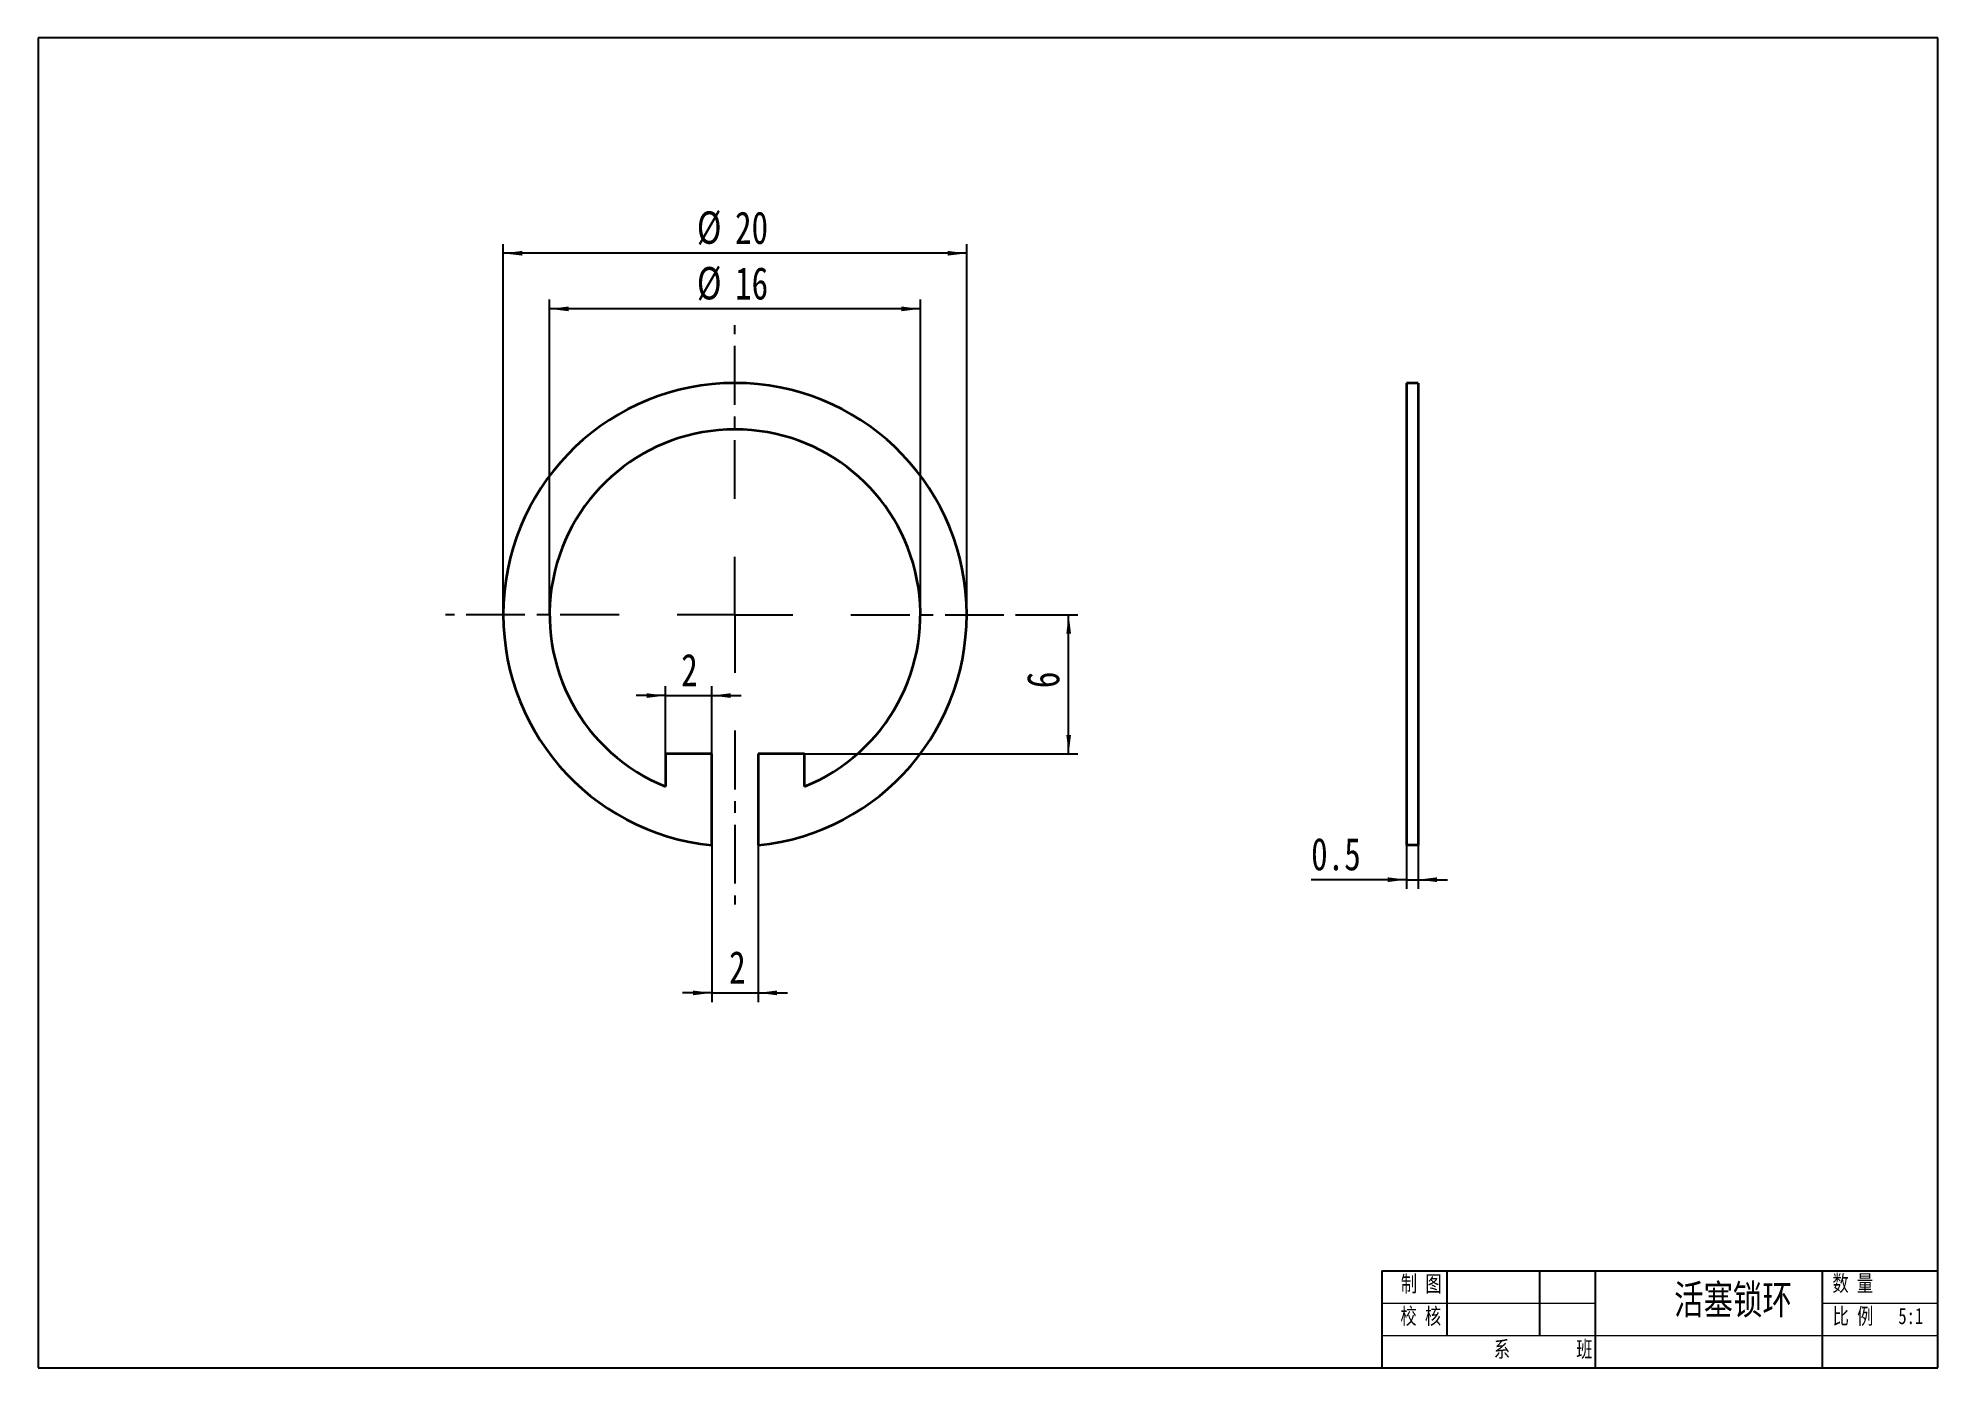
# Model space of a CAD drawing. Header units: millimetres. Extents: x 1 to 83, y 1 to 58.4.
import ezdxf

# ---------------------------------------------------------------- set-up
doc = ezdxf.new("R2010")
doc.units = ezdxf.units.MM
doc.header["$LTSCALE"] = 0.2
doc.linetypes.add('CENTERX2', pattern=[20.32, 12.7, -2.54, 2.54, -2.54])
doc.layers.add('中心线', color=6, linetype='CENTERX2')
doc.layers.add('尺寸', color=7, linetype='Continuous')
doc.layers.add('轮廓', color=4, linetype='Continuous', lineweight=35)
doc.styles.add('SLDTEXTSTYLE0', font='HYSWLONGFANGSONG.TTF', dxfattribs={"bigfont": 'bigfont'})
doc.styles.add('SLDTEXTSTYLE1', font='HYSWLONGFANGSONG.TTF')
doc.dimstyles.new('SLDDIMSTYLE0', dxfattribs={"dimtxt": 1.4, "dimasz": 0.816, "dimexe": 0, "dimexo": 0.0625, "dimgap": 0.35, "dimtad": 2, "dimdec": 1, "dimrnd": 1e-09, "dimzin": 12, "dimdsep": 46, "dimtxsty": 'SLDTEXTSTYLE1', "dimsah": 1, "dimcen": 0.09, "dimadec": 0, "dimazin": 3, "dimtfac": 1, "dimtdec": 1, "dimtofl": 0, "dimtmove": 0, "dimatfit": 3, "dimfxl": 0, "dimfrac": 2, "dimtolj": 1, "dimtzin": 12, "dimarcsym": 0})
doc.dimstyles.new('SLDDIMSTYLE1', dxfattribs={"dimtxt": 1.4, "dimasz": 0.816, "dimexe": 0, "dimexo": 0.0625, "dimgap": 0.35, "dimtad": 2, "dimdec": 1, "dimrnd": 1e-09, "dimzin": 12, "dimdsep": 46, "dimtxsty": 'SLDTEXTSTYLE1', "dimsah": 1, "dimcen": 0.09, "dimadec": 0, "dimazin": 3, "dimtfac": 1, "dimtdec": 1, "dimtmove": 0, "dimatfit": 0, "dimfxl": 0, "dimfrac": 2, "dimtolj": 1, "dimtzin": 12, "dimarcsym": 0})
doc.dimstyles.new('SLDDIMSTYLE2', dxfattribs={"dimtxt": 1.4, "dimasz": 0.816, "dimexe": 0, "dimexo": 0.0625, "dimgap": 0.35, "dimtad": 2, "dimdec": 1, "dimrnd": 1e-09, "dimdsep": 46, "dimtxsty": 'SLDTEXTSTYLE1', "dimsah": 1, "dimcen": 0.09, "dimadec": 0, "dimazin": 2, "dimtfac": 1, "dimtdec": 1, "dimtmove": 0, "dimatfit": 0, "dimfxl": 0, "dimfrac": 2, "dimtolj": 1, "dimtzin": 12, "dimarcsym": 0})

# ---------------------------------------------------------------- blocks, each defined once
blk = doc.blocks.new('_D')
at = {"layer": '尺寸'}
for p, q in [((21.081, 33.509), (21.081, 49.509)), ((41.081, 33.509), (41.081, 49.509)), ((41.081, 49.109), (21.081, 49.109))]:
    blk.add_line(p, q, dxfattribs=at)
for points in [[(21.081, 49.109), (21.897, 49.008), (21.897, 49.211)], [(41.081, 49.109), (40.265, 49.211), (40.265, 49.008)]]:
    blk.add_solid(points, dxfattribs=at)
at = {"layer": '尺寸', "char_height": 1.4, "attachment_point": 1, "rotation": 0, "style": 'SLDTEXTSTYLE1'}
for s, insert in [('%%c', (29.436, 50.92)), ('20', (31.082, 50.914))]:
    blk.add_mtext(s, dxfattribs=dict(at, insert=insert))
blk = doc.blocks.new('_D_1')
at = {"layer": '尺寸'}
for p, q in [((23.081, 33.509), (23.081, 47.109)), ((39.081, 33.509), (39.081, 47.109)), ((39.081, 46.709), (23.081, 46.709))]:
    blk.add_line(p, q, dxfattribs=at)
for points in [[(23.081, 46.709), (23.897, 46.608), (23.897, 46.811)], [(39.081, 46.709), (38.265, 46.811), (38.265, 46.608)]]:
    blk.add_solid(points, dxfattribs=at)
at = {"layer": '尺寸', "char_height": 1.4, "attachment_point": 1, "rotation": 0, "style": 'SLDTEXTSTYLE1'}
for s, insert in [('%%c', (29.437, 48.52)), ('16', (31.083, 48.514))]:
    blk.add_mtext(s, dxfattribs=dict(at, insert=insert))
blk = doc.blocks.new('_D_2')
at = {"layer": '尺寸'}
for p, q in [((30.081, 23.559), (30.081, 16.789)), ((32.081, 23.559), (32.081, 16.789)), ((30.081, 17.189), (28.811, 17.189)), ((30.081, 17.189), (32.081, 17.189)), ((32.081, 17.189), (33.351, 17.189))]:
    blk.add_line(p, q, dxfattribs=at)
for points in [[(30.081, 17.189), (29.265, 17.29), (29.265, 17.087)], [(32.081, 17.189), (32.897, 17.087), (32.897, 17.29)]]:
    blk.add_solid(points, dxfattribs=at)
at = {"layer": '尺寸', "insert": (30.825, 18.993), "char_height": 1.4, "attachment_point": 1, "style": 'SLDTEXTSTYLE1'}
blk.add_mtext('2', dxfattribs=at)
blk = doc.blocks.new('_D_3')
at = {"layer": '尺寸'}
for p, q in [((28.081, 27.509), (28.081, 30.42)), ((30.081, 27.509), (30.081, 30.42)), ((28.081, 30.02), (26.811, 30.02)), ((28.081, 30.02), (30.081, 30.02)), ((30.081, 30.02), (31.351, 30.02))]:
    blk.add_line(p, q, dxfattribs=at)
for points in [[(28.081, 30.02), (27.265, 30.122), (27.265, 29.919)], [(30.081, 30.02), (30.897, 29.919), (30.897, 30.122)]]:
    blk.add_solid(points, dxfattribs=at)
at = {"layer": '尺寸', "insert": (28.758, 31.825), "char_height": 1.4, "attachment_point": 1, "style": 'SLDTEXTSTYLE1'}
blk.add_mtext('2', dxfattribs=at)
blk = doc.blocks.new('_D_4')
at = {"layer": '尺寸'}
for p, q in [((43.581, 33.509), (45.881, 33.509)), ((45.481, 27.509), (45.481, 33.509)), ((34.081, 27.509), (45.881, 27.509))]:
    blk.add_line(p, q, dxfattribs=at)
for points in [[(45.481, 33.509), (45.38, 32.693), (45.583, 32.693)], [(45.481, 27.509), (45.583, 28.325), (45.38, 28.325)]]:
    blk.add_solid(points, dxfattribs=at)
at = {"layer": '尺寸', "insert": (43.677, 30.34), "char_height": 1.4, "attachment_point": 1, "rotation": 90, "style": 'SLDTEXTSTYLE1'}
blk.add_mtext('6', dxfattribs=at)
blk = doc.blocks.new('SW_CENTERMARKSYMBOL_0')
at = {"layer": '中心线', "color": 0}
for p, q in [((0, 5), (0, 12.504)), ((0, 0), (0, 2.5)), ((-5, 0), (-12.5, 0)), ((0, 0), (-2.5, 0)), ((0, 0), (0, -2.5)), ((0, 0), (2.5, 0)), ((5, 0), (12.5, 0)), ((0, -5), (0, -12.5))]:
    blk.add_line(p, q, dxfattribs=at)
blk = doc.blocks.new('_D_5')
at = {"layer": '尺寸'}
for p, q in [((60.066, 23.559), (60.066, 21.674)), ((60.566, 23.559), (60.566, 21.674)), ((60.066, 22.074), (55.946, 22.074)), ((60.066, 22.074), (60.566, 22.074)), ((60.566, 22.074), (61.836, 22.074))]:
    blk.add_line(p, q, dxfattribs=at)
for points in [[(60.066, 22.074), (59.25, 22.176), (59.25, 21.973)], [(60.566, 22.074), (61.382, 21.973), (61.382, 22.176)]]:
    blk.add_solid(points, dxfattribs=at)
at = {"layer": '尺寸', "insert": (55.946, 23.879), "char_height": 1.4, "attachment_point": 1, "style": 'SLDTEXTSTYLE1'}
blk.add_mtext('0.5', dxfattribs=at)

msp = doc.modelspace()

# ---------------------------------------------------------------- linework, layer by layer
at = {"color": 7, "linetype": 'Continuous', "lineweight": 25}
for p, q in [((83, 58.4), (1, 58.4)), ((1, 58.4), (1, 1)), ((83, 1), (83, 58.4)), ((59, 5.2), (83, 5.2)), ((59, 5.2), (59, 1)), ((61.8, 5.2), (61.8, 2.4)), ((65.8, 5.2), (65.8, 2.4)), ((68.197, 5.2), (68.2, 1)), ((78, 5.2), (78, 1)), ((68.197, 2.4), (68.197, 1)), ((1, 1), (83, 1))]:
    msp.add_line(p, q, dxfattribs=at)
at = {"color": 7, "linetype": 'Continuous', "lineweight": 18}
for p, q in [((59, 3.8), (68.198, 3.8)), ((78, 3.8), (83, 3.8)), ((59, 2.4), (83, 2.4))]:
    msp.add_line(p, q, dxfattribs=at)
at = {"layer": '轮廓'}
for p, q in [((60.566, 43.509), (60.066, 43.509)), ((60.066, 43.509), (60.066, 23.559)), ((60.566, 43.509), (60.566, 23.559)), ((28.081, 27.509), (28.081, 26.093)), ((30.081, 27.509), (28.081, 27.509)), ((30.081, 23.559), (30.081, 27.509)), ((32.081, 27.509), (32.081, 23.559)), ((34.081, 27.509), (32.081, 27.509)), ((34.081, 26.093), (34.081, 27.509)), ((60.566, 23.559), (60.066, 23.559))]:
    msp.add_line(p, q, dxfattribs=at)
for radius, start, end in [(10, 275.73917, 264.26083), (8, 292.02431, 247.97569)]:
    msp.add_arc((31.081, 33.509), radius, start, end, dxfattribs=at)

# ---------------------------------------------------------------- block references
at = {"layer": '中心线'}
msp.add_blockref('SW_CENTERMARKSYMBOL_0', (31.081, 33.509), dxfattribs=at)

# ---------------------------------------------------------------- texts
at = {"color": 7, "linetype": 'Continuous', "lineweight": 18, "attachment_point": 2}
for s, insert, char_height, style in [('制 图', (60.699, 4.989), 0.7, 'SLDTEXTSTYLE0'), ('数 量', (79.324, 5.01), 0.7, 'SLDTEXTSTYLE0'), ('活塞锁环', (74.152, 4.588), 1.27, 'SLDTEXTSTYLE0'), ('校 核', (60.679, 3.591), 0.7, 'SLDTEXTSTYLE0'), ('比 例', (79.333, 3.591), 0.7, 'SLDTEXTSTYLE0'), ('5:1', (81.825, 3.593), 0.7, 'SLDTEXTSTYLE1'), ('系        班', (65.959, 2.163), 0.7, 'SLDTEXTSTYLE0')]:
    msp.add_mtext(s, dxfattribs=dict(at, insert=insert, char_height=char_height, style=style))

# ---------------------------------------------------------------- dimensions: what is measured, and where the dimension line sits
at = {"layer": '尺寸'}
for base, p1, p2, picture, middle in [((21.081, 49.109), (41.081, 33.509), (21.081, 33.509), '_D', (30.873, 49.109)), ((23.081, 46.709), (39.081, 33.509), (23.081, 33.509), '_D_1', (30.873, 46.709))]:
    dim = msp.add_linear_dim(base=base, p1=p1, p2=p2, angle=0, text='%%c<>', dimstyle='SLDDIMSTYLE0', dxfattribs=at)
    dim.commit()
    dim.dimension.update_dxf_attribs({"geometry": picture, "text_midpoint": middle, "dimtype": 160})
dim = msp.add_linear_dim(base=(45.481, 33.509), p1=(34.081, 27.509), p2=(43.581, 33.509), angle=90, dimstyle='SLDDIMSTYLE0', dxfattribs=at)
dim.commit()
dim.dimension.update_dxf_attribs({"geometry": '_D_4', "text_midpoint": (45.481, 30.646), "dimtype": 160})
for base, p1, p2, dimstyle, picture, middle in [((30.081, 30.02), (28.081, 27.509), (30.081, 27.509), 'SLDDIMSTYLE1', '_D_3', (29.065, 30.02)), ((60.566, 22.074), (60.066, 23.559), (60.566, 23.559), 'SLDDIMSTYLE2', '_D_5', (56.866, 22.074)), ((32.081, 17.189), (30.081, 23.559), (32.081, 23.559), 'SLDDIMSTYLE1', '_D_2', (31.133, 17.189))]:
    dim = msp.add_linear_dim(base=base, p1=p1, p2=p2, dimstyle=dimstyle, dxfattribs=at)
    dim.commit()
    dim.dimension.update_dxf_attribs({"geometry": picture, "text_midpoint": middle, "dimtype": 160})

doc.saveas('drawing.dxf')
